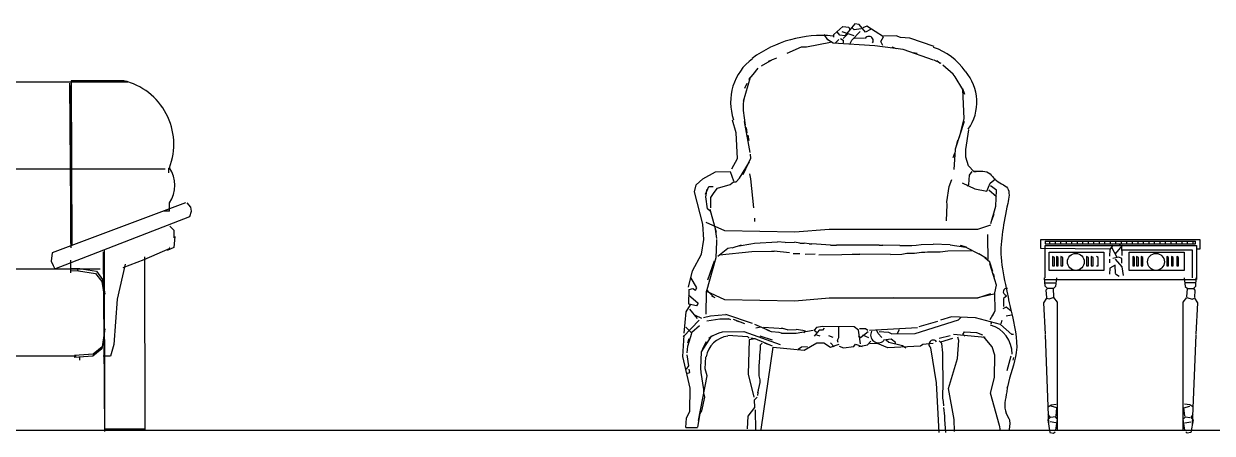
# Model space of a CAD drawing. Header units: inches. Extents: x 11 to 53.5, y 7.4 to 32.2.
# Drawn here: x 41.9 to 44.632, y 10.249 to 11.189 of the extents above; entities that cross this region are included whole.
import ezdxf

# ---------------------------------------------------------------- set-up
doc = ezdxf.new("R2010")
doc.units = ezdxf.units.IN
doc.header["$MEASUREMENT"] = 0
doc.layers.add('02', color=2, linetype='Continuous')
doc.layers.add('1', color=1, linetype='Continuous')

msp = doc.modelspace()

# ---------------------------------------------------------------- linework, layer by layer
at = {"layer": '02'}
for p, q in [((43.762, 11.1648), (43.7833, 11.1829)), ((43.7833, 11.1829), (43.7971, 11.1812)), ((43.8107, 11.1893), (43.7876, 11.1614)), ((43.7971, 11.1812), (43.7992, 11.1753)), ((43.809, 11.1755), (43.803, 11.1813)), ((43.8247, 11.1777), (43.809, 11.1755)), ((43.8206, 11.1875), (43.8107, 11.1893)), ((43.8347, 11.17), (43.8206, 11.1875)), ((43.8383, 11.1839), (43.8286, 11.1798)), ((43.8463, 11.1761), (43.8347, 11.17)), ((43.8761, 11.159), (43.8383, 11.1839)), ((43.6996, 11.1362), (43.7544, 11.147)), ((43.7484, 11.1528), (43.7404, 11.1645)), ((43.7604, 11.1451), (43.7484, 11.1528)), ((43.7621, 11.1589), (43.762, 11.1648)), ((43.7663, 11.1453), (43.774, 11.1533)), ((43.7758, 11.1631), (43.7698, 11.1709)), ((43.7876, 11.1614), (43.7758, 11.1631)), ((43.7779, 11.1553), (43.7839, 11.1515)), ((43.8092, 11.1617), (43.7815, 11.1711)), ((43.7838, 11.1554), (43.7934, 11.1654)), ((43.7839, 11.1515), (43.784, 11.1456)), ((43.7997, 11.1439), (43.8035, 11.1518)), ((43.8035, 11.1518), (43.8228, 11.1718)), ((43.8329, 11.1562), (43.8093, 11.1558)), ((43.8704, 11.149), (43.8761, 11.159)), ((43.8745, 11.1393), (43.8704, 11.149)), ((43.9056, 11.1614), (43.8761, 11.1609)), ((43.9155, 11.1577), (43.9056, 11.1614)), ((43.9371, 11.1561), (43.9155, 11.1577)), ((43.9925, 11.1374), (43.9371, 11.1561)), ((43.6546, 11.1217), (43.6878, 11.136)), ((43.6878, 11.136), (43.6996, 11.1362)), ((43.8568, 11.139), (43.7604, 11.1451)), ((43.9219, 11.1303), (43.8568, 11.139)), ((43.9061, 11.132), (43.8962, 11.1357)), ((43.9911, 11.1059), (43.9219, 11.1303)), ((43.9535, 11.121), (43.9456, 11.1228)), ((43.5961, 11.0931), (43.6214, 11.1073)), ((43.6117, 11.1032), (43.6312, 11.1114)), ((44.0089, 11.0984), (43.9931, 11.106)), ((44.007, 11.0983), (43.999, 11.1041)), ((44.0369, 11.0733), (44.0129, 11.0945)), ((43.5543, 11.0118), (43.571, 11.0671)), ((43.5672, 11.0612), (43.5768, 11.0731)), ((43.5768, 11.0731), (43.5884, 11.0871)), ((44.0409, 11.0675), (44.0369, 11.0733)), ((44.0591, 11.0383), (44.0409, 11.0675)), ((40.53, 11.0563), (42.1393, 11.0563)), ((42.0054, 11.0528), (42.0084, 10.6748)), ((42.0081, 10.6851), (42.0081, 11.0473)), ((42.1301, 11.0585), (42.0094, 11.0582)), ((42.0094, 11.0582), (42.0105, 10.6802)), ((43.5577, 11.0413), (43.5634, 11.0532)), ((44.0633, 11.0266), (44.0591, 11.0403)), ((44.0622, 10.9715), (44.0591, 11.0383)), ((43.5544, 11.0059), (43.5562, 11.0158)), ((43.5545, 10.998), (43.5544, 11.0059)), ((43.5547, 10.9902), (43.5545, 10.998)), ((43.5592, 10.9568), (43.5547, 10.9902)), ((43.5379, 10.9388), (43.5295, 10.9681)), ((43.5701, 10.8941), (43.5571, 10.9647)), ((44.0418, 10.9023), (44.0624, 10.9656)), ((44.0512, 10.9281), (44.0622, 10.9715)), ((43.5409, 10.8798), (43.5379, 10.9388)), ((43.5634, 10.9392), (43.5613, 10.951)), ((43.5677, 10.9216), (43.5655, 10.9333)), ((44.0654, 10.9008), (44.0725, 10.9461)), ((44.0387, 10.8551), (44.0419, 10.9004)), ((44.0419, 10.9004), (44.0474, 10.9221)), ((44.0658, 10.8831), (44.0654, 10.9008)), ((43.5275, 10.856), (43.5409, 10.8798)), ((43.5704, 10.8803), (43.5533, 10.8427)), ((43.5702, 10.8902), (43.5704, 10.8803)), ((44.0363, 10.8826), (44.04, 10.8925)), ((44.072, 10.8635), (44.0658, 10.8831)), ((40.4256, 10.8563), (42.2256, 10.8563)), ((42.2331, 10.8577), (42.2331, 10.8473)), ((43.4611, 10.8332), (43.4903, 10.8495)), ((43.4903, 10.8495), (43.5237, 10.85)), ((43.5237, 10.85), (43.5319, 10.8286)), ((43.5456, 10.8347), (43.5685, 10.8724)), ((44.084, 10.85), (44.072, 10.8635)), ((44.0743, 10.842), (44.0801, 10.8499)), ((44.1037, 10.8503), (44.084, 10.85)), ((43.4419, 10.8034), (43.4456, 10.8192)), ((43.4456, 10.8192), (43.4611, 10.8332)), ((43.4949, 10.8122), (43.5242, 10.8206)), ((43.5242, 10.8206), (43.532, 10.8266)), ((43.532, 10.8266), (43.5379, 10.8267)), ((43.5379, 10.8267), (43.5456, 10.8347)), ((43.5712, 10.8332), (43.569, 10.8449)), ((43.5782, 10.7665), (43.5712, 10.8332)), ((44.0276, 10.8156), (44.0332, 10.8314)), ((44.057, 10.824), (44.0867, 10.8107)), ((44.0689, 10.8163), (44.0728, 10.8203)), ((44.0728, 10.8203), (44.0743, 10.842)), ((44.1143, 10.8053), (44.1219, 10.8231)), ((44.1219, 10.8231), (44.1335, 10.8332)), ((43.4609, 10.729), (43.4419, 10.8034)), ((43.4676, 10.7979), (43.4751, 10.8158)), ((43.4677, 10.792), (43.4713, 10.8098)), ((43.4721, 10.7646), (43.4677, 10.792)), ((43.4751, 10.8158), (43.485, 10.8159)), ((43.4795, 10.7903), (43.4872, 10.8022)), ((43.4872, 10.8022), (43.4949, 10.8122)), ((44.0223, 10.7801), (44.0276, 10.8156)), ((44.0867, 10.8107), (44.1143, 10.8053)), ((44.1362, 10.7919), (44.1182, 10.8073)), ((44.1359, 10.8076), (44.122, 10.8172)), ((44.1346, 10.7703), (44.1359, 10.8076)), ((42.2719, 10.778), (41.9654, 10.6633)), ((42.2353, 10.7588), (42.2352, 10.7788)), ((42.2841, 10.7684), (42.276, 10.778)), ((42.2861, 10.7587), (42.2841, 10.7684)), ((43.4781, 10.7588), (43.4721, 10.7646)), ((43.4799, 10.7667), (43.4795, 10.7903)), ((44.0211, 10.7368), (44.0224, 10.7742)), ((44.0224, 10.7742), (44.0223, 10.7801)), ((44.1235, 10.7307), (44.1346, 10.7703)), ((41.9715, 10.627), (42.2821, 10.7465)), ((42.2353, 10.7588), (42.2206, 10.7588)), ((42.2821, 10.7465), (42.2861, 10.7587)), ((43.4886, 10.7236), (43.478, 10.7627)), ((43.5808, 10.735), (43.5806, 10.7429)), ((44.1253, 10.7386), (44.131, 10.7525)), ((42.2459, 10.715), (42.2357, 10.7246)), ((42.2459, 10.698), (42.2459, 10.715)), ((43.4635, 10.6937), (43.4609, 10.729)), ((43.5115, 10.7138), (43.4689, 10.7334)), ((43.4927, 10.7099), (43.4886, 10.7236)), ((43.493, 10.6962), (43.4906, 10.7177)), ((43.6723, 10.7105), (43.5115, 10.7138)), ((43.7513, 10.7173), (43.6723, 10.7105)), ((44.0927, 10.7173), (43.7513, 10.7173)), ((44.1223, 10.727), (44.0927, 10.7173)), ((42.2474, 10.701), (42.2455, 10.6755)), ((43.4582, 10.6602), (43.4635, 10.6937)), ((43.4918, 10.6529), (43.4931, 10.6883)), ((43.4931, 10.6883), (43.493, 10.6942)), ((43.5287, 10.6751), (43.5502, 10.6814)), ((43.5444, 10.6794), (43.5718, 10.6838)), ((43.5718, 10.6838), (43.5797, 10.6859)), ((43.5797, 10.6859), (43.6327, 10.6888)), ((43.6504, 10.6871), (43.6327, 10.6888)), ((43.6504, 10.6871), (43.672, 10.6875)), ((43.6839, 10.6857), (43.672, 10.6875)), ((43.6839, 10.6857), (43.6937, 10.6859)), ((43.7055, 10.6841), (43.6937, 10.6859)), ((43.7055, 10.6841), (43.7114, 10.6842)), ((43.7547, 10.6811), (43.7114, 10.6842)), ((43.7547, 10.6811), (43.7685, 10.6813)), ((43.8668, 10.681), (43.7685, 10.6813)), ((43.9513, 10.6806), (43.9631, 10.6827)), ((43.9631, 10.6827), (43.9906, 10.6832)), ((44.0299, 10.6819), (43.9906, 10.6832)), ((44.0299, 10.6819), (44.0654, 10.6767)), ((44.1162, 10.6992), (44.1161, 10.7051)), ((44.117, 10.6481), (44.1162, 10.6992)), ((44.2384, 10.6942), (44.6037, 10.6942)), ((44.2384, 10.6732), (44.2384, 10.6942)), ((44.2481, 10.6902), (44.5932, 10.6902)), ((44.2481, 10.6902), (44.2481, 10.6837)), ((44.2481, 10.6837), (44.5932, 10.6837)), ((44.2587, 10.6837), (44.2587, 10.6902)), ((44.2714, 10.6837), (44.2714, 10.6902)), ((44.2841, 10.6837), (44.2841, 10.6902)), ((44.2967, 10.6837), (44.2967, 10.6902)), ((44.3094, 10.6837), (44.3094, 10.6902)), ((44.3221, 10.6837), (44.3221, 10.6902)), ((44.3347, 10.6837), (44.3347, 10.6902)), ((44.3474, 10.6837), (44.3474, 10.6902)), ((44.3601, 10.6837), (44.3601, 10.6902)), ((44.3728, 10.6837), (44.3728, 10.6902)), ((44.3854, 10.6837), (44.3854, 10.6902)), ((44.3972, 10.6711), (44.4043, 10.6813)), ((44.3981, 10.6837), (44.3981, 10.6902)), ((44.4108, 10.6837), (44.4108, 10.6902)), ((44.418, 10.6828), (44.4231, 10.6792)), ((44.4235, 10.6837), (44.4235, 10.6902)), ((44.4361, 10.6837), (44.4361, 10.6902)), ((44.4488, 10.6837), (44.4488, 10.6902)), ((44.4615, 10.6837), (44.4615, 10.6902)), ((44.4741, 10.6837), (44.4741, 10.6902)), ((44.4868, 10.6837), (44.4868, 10.6902)), ((44.4995, 10.6837), (44.4995, 10.6902)), ((44.5122, 10.6837), (44.5122, 10.6902)), ((44.5248, 10.6837), (44.5248, 10.6902)), ((44.5375, 10.6837), (44.5375, 10.6902)), ((44.5502, 10.6837), (44.5502, 10.6902)), ((44.5629, 10.6837), (44.5629, 10.6902)), ((44.5755, 10.6837), (44.5755, 10.6902)), ((44.5882, 10.6837), (44.5882, 10.6902)), ((44.5932, 10.6837), (44.5932, 10.6902)), ((44.6037, 10.6942), (44.6037, 10.6716)), ((41.9654, 10.6633), (41.9634, 10.6439)), ((42.0867, 10.2534), (42.0835, 10.6659)), ((42.0867, 10.2584), (42.0855, 10.6709)), ((42.2358, 10.6731), (42.176, 10.6474)), ((42.1774, 10.6542), (42.1785, 10.2569)), ((42.2455, 10.6755), (42.23, 10.6685)), ((42.2359, 10.6762), (42.2355, 10.676)), ((43.4372, 10.6224), (43.4582, 10.6602)), ((43.5189, 10.673), (43.4956, 10.6549)), ((43.4995, 10.6589), (43.5741, 10.6661)), ((43.5268, 10.6751), (43.5189, 10.673)), ((43.5741, 10.6661), (43.6193, 10.6669)), ((43.6193, 10.6669), (43.6252, 10.667)), ((43.6606, 10.6637), (43.6252, 10.667)), ((43.6685, 10.6619), (43.6843, 10.6621)), ((43.6961, 10.6604), (43.7197, 10.6608)), ((43.7276, 10.659), (43.7806, 10.6599)), ((43.7806, 10.6599), (43.8042, 10.6603)), ((43.8042, 10.6603), (43.8101, 10.6604)), ((43.8101, 10.6604), (43.8219, 10.6606)), ((43.8927, 10.6599), (43.8219, 10.6606)), ((43.8668, 10.681), (43.8746, 10.6812)), ((43.914, 10.6799), (43.8746, 10.6812)), ((43.8927, 10.6599), (43.9183, 10.6603)), ((43.914, 10.6799), (43.9317, 10.6802)), ((43.9183, 10.6603), (43.93, 10.6625)), ((43.93, 10.6625), (43.9477, 10.6628)), ((43.9317, 10.6802), (43.9415, 10.6804)), ((43.9415, 10.6804), (43.9513, 10.6806)), ((43.9477, 10.6628), (43.9634, 10.665)), ((43.9634, 10.665), (43.9713, 10.6652)), ((43.9713, 10.6652), (43.9772, 10.6653)), ((43.9772, 10.6653), (44.0066, 10.6658)), ((44.0066, 10.6658), (44.0243, 10.6681)), ((44.0243, 10.6681), (44.0793, 10.669)), ((44.0674, 10.6767), (44.0536, 10.6804)), ((44.0654, 10.6767), (44.0952, 10.6614)), ((44.1131, 10.65), (44.0952, 10.6614)), ((44.396, 10.6716), (44.2384, 10.6732)), ((44.2481, 10.6805), (44.5956, 10.6805)), ((44.2481, 10.6061), (44.2481, 10.6805)), ((44.257, 10.6651), (44.383, 10.6651)), ((44.257, 10.6231), (44.257, 10.6651)), ((44.2691, 10.653), (44.265, 10.6546)), ((44.265, 10.6546), (44.265, 10.6336)), ((44.278, 10.653), (44.2739, 10.6546)), ((44.2739, 10.6546), (44.2739, 10.6336)), ((44.2885, 10.653), (44.2844, 10.6546)), ((44.2844, 10.6546), (44.2844, 10.6336)), ((44.3475, 10.653), (44.3434, 10.6546)), ((44.3434, 10.6546), (44.3434, 10.6336)), ((44.358, 10.653), (44.354, 10.6546)), ((44.354, 10.6546), (44.354, 10.6336)), ((44.3701, 10.653), (44.3661, 10.6546)), ((44.383, 10.6651), (44.383, 10.6231)), ((44.397, 10.6557), (44.3972, 10.6711)), ((44.4008, 10.6762), (44.4124, 10.6537)), ((44.4091, 10.6606), (44.4266, 10.6809)), ((44.4231, 10.6792), (44.4245, 10.6569)), ((44.4235, 10.67), (44.5859, 10.67)), ((44.4412, 10.6651), (44.5673, 10.6651)), ((44.4412, 10.6231), (44.4412, 10.6651)), ((44.4534, 10.653), (44.4493, 10.6546)), ((44.4493, 10.6546), (44.4493, 10.6336)), ((44.4623, 10.653), (44.4582, 10.6546)), ((44.4582, 10.6546), (44.4582, 10.6336)), ((44.4728, 10.653), (44.4687, 10.6546)), ((44.4687, 10.6546), (44.4687, 10.6336)), ((44.5318, 10.653), (44.5277, 10.6546)), ((44.5277, 10.6546), (44.5277, 10.6336)), ((44.5423, 10.653), (44.5382, 10.6546)), ((44.5382, 10.6546), (44.5382, 10.6336)), ((44.5544, 10.653), (44.5504, 10.6546)), ((44.5504, 10.6546), (44.5504, 10.6336)), ((44.5673, 10.6651), (44.5673, 10.6231)), ((44.5859, 10.67), (44.5859, 10.6061)), ((44.5956, 10.6805), (44.5956, 10.6021)), ((44.6037, 10.6716), (44.5972, 10.6716)), ((41.9634, 10.6439), (41.9675, 10.6342)), ((41.9675, 10.6342), (41.9715, 10.627)), ((42.0081, 10.6173), (42.0081, 10.6469)), ((42.0294, 10.6268), (42.0086, 10.6275)), ((42.0275, 10.6273), (42.0671, 10.6209)), ((42.133, 10.6371), (42.1151, 10.5571)), ((42.176, 10.6474), (42.1277, 10.6287)), ((43.4695, 10.5738), (43.4918, 10.6529)), ((43.473, 10.6014), (43.488, 10.6449)), ((44.1211, 10.6422), (44.1091, 10.6519)), ((44.1274, 10.6207), (44.1211, 10.6422)), ((44.1358, 10.5894), (44.1211, 10.6383)), ((44.265, 10.6336), (44.2691, 10.6336)), ((44.2691, 10.6336), (44.2691, 10.653)), ((44.2739, 10.6336), (44.278, 10.6336)), ((44.278, 10.6336), (44.278, 10.653)), ((44.2844, 10.6336), (44.2885, 10.6336)), ((44.2885, 10.6336), (44.2885, 10.653)), ((44.3434, 10.6336), (44.3475, 10.6336)), ((44.3475, 10.6336), (44.3475, 10.653)), ((44.354, 10.6336), (44.358, 10.6336)), ((44.358, 10.6336), (44.358, 10.653)), ((44.3661, 10.6336), (44.3701, 10.6336)), ((44.3701, 10.6336), (44.3701, 10.653)), ((44.3965, 10.6282), (44.3962, 10.6145)), ((44.4086, 10.6348), (44.3965, 10.6282)), ((44.3967, 10.6402), (44.3968, 10.6488)), ((44.4175, 10.6536), (44.4037, 10.6504)), ((44.41, 10.6159), (44.4086, 10.6348)), ((44.4089, 10.6486), (44.424, 10.6311)), ((44.4243, 10.65), (44.4175, 10.6536)), ((44.424, 10.6311), (44.427, 10.611)), ((44.4242, 10.6397), (44.4243, 10.65)), ((44.4493, 10.6336), (44.4534, 10.6336)), ((44.4534, 10.6336), (44.4534, 10.653)), ((44.4582, 10.6336), (44.4623, 10.6336)), ((44.4623, 10.6336), (44.4623, 10.653)), ((44.4687, 10.6336), (44.4728, 10.6336)), ((44.4728, 10.6336), (44.4728, 10.653)), ((44.5277, 10.6336), (44.5318, 10.6336)), ((44.5318, 10.6336), (44.5318, 10.653)), ((44.5382, 10.6336), (44.5423, 10.6336)), ((44.5423, 10.6336), (44.5423, 10.653)), ((44.5504, 10.6336), (44.5544, 10.6336)), ((44.5544, 10.6336), (44.5544, 10.653)), ((40.6506, 10.6263), (42.0756, 10.6263)), ((42.0276, 10.6215), (42.0068, 10.6221)), ((42.0248, 10.6216), (42.0248, 10.6263)), ((42.0257, 10.622), (42.0653, 10.6158)), ((42.0653, 10.6158), (42.0794, 10.5973)), ((42.0671, 10.6209), (42.0811, 10.6023)), ((42.0811, 10.6023), (42.0866, 10.5688)), ((42.0838, 10.6178), (42.0828, 10.6174)), ((42.0857, 10.6228), (42.0846, 10.6224)), ((43.4281, 10.5849), (43.4372, 10.6224)), ((43.4477, 10.5833), (43.4336, 10.6066)), ((44.1315, 10.607), (44.1294, 10.6149)), ((44.248, 10.5866), (44.2466, 10.6061)), ((44.2469, 10.6021), (44.5951, 10.6021)), ((44.383, 10.6231), (44.257, 10.6231)), ((44.2742, 10.6061), (44.272, 10.5862)), ((44.4184, 10.6094), (44.41, 10.6142)), ((44.5673, 10.6231), (44.4412, 10.6231)), ((44.5678, 10.6061), (44.57, 10.5862)), ((44.594, 10.5866), (44.5954, 10.6061)), ((42.0794, 10.5973), (42.0851, 10.5638)), ((43.4287, 10.5456), (43.4301, 10.5791)), ((43.4301, 10.5791), (43.438, 10.5812)), ((43.438, 10.5812), (43.4439, 10.5773)), ((43.4439, 10.5773), (43.4477, 10.5833)), ((43.4685, 10.5227), (43.4695, 10.5738)), ((43.5115, 10.5557), (43.4689, 10.5753)), ((43.4755, 10.572), (43.4714, 10.5778)), ((43.4855, 10.5623), (43.4755, 10.572)), ((44.1321, 10.5716), (44.1358, 10.5894)), ((44.2474, 10.5947), (44.2725, 10.5947)), ((44.2531, 10.5814), (44.248, 10.5866)), ((44.2531, 10.5814), (44.2496, 10.578)), ((44.2496, 10.578), (44.251, 10.5608)), ((44.2668, 10.5812), (44.2531, 10.5814)), ((44.272, 10.5862), (44.2668, 10.5812)), ((44.2682, 10.5623), (44.2668, 10.5812)), ((44.5946, 10.5947), (44.5695, 10.5947)), ((44.57, 10.5862), (44.5752, 10.5812)), ((44.5738, 10.5623), (44.5752, 10.5812)), ((44.5752, 10.5812), (44.5889, 10.5814)), ((44.5889, 10.5814), (44.594, 10.5866)), ((44.5889, 10.5814), (44.5924, 10.578)), ((44.5924, 10.578), (44.591, 10.5608)), ((42.1151, 10.5571), (42.1073, 10.4529)), ((43.4284, 10.5672), (43.4503, 10.548)), ((43.4465, 10.542), (43.4287, 10.5456)), ((43.4503, 10.548), (43.4465, 10.542)), ((43.4894, 10.5604), (43.4815, 10.5642)), ((43.6723, 10.5524), (43.5115, 10.5557)), ((43.7513, 10.5592), (43.6723, 10.5524)), ((44.0927, 10.5592), (43.7513, 10.5592)), ((44.0006, 10.5595), (43.9004, 10.5597)), ((44.1223, 10.5689), (44.0927, 10.5592)), ((44.093, 10.5611), (44.1302, 10.5696)), ((44.1329, 10.5304), (44.1321, 10.5716)), ((44.1598, 10.5643), (44.152, 10.5582)), ((44.152, 10.5582), (44.1523, 10.5405)), ((44.251, 10.5591), (44.2439, 10.5489)), ((44.2439, 10.5489), (44.2478, 10.4768)), ((44.2561, 10.5573), (44.251, 10.5591)), ((44.2682, 10.5605), (44.2561, 10.5573)), ((44.2766, 10.5501), (44.2682, 10.5605)), ((44.2766, 10.2565), (44.2766, 10.5501)), ((44.5654, 10.5501), (44.5739, 10.5605)), ((44.5654, 10.2565), (44.5654, 10.5501)), ((44.5739, 10.5605), (44.5859, 10.5573)), ((44.5859, 10.5573), (44.591, 10.5591)), ((44.591, 10.5591), (44.5981, 10.5489)), ((44.5981, 10.5489), (44.5942, 10.4768)), ((43.4181, 10.4786), (43.4232, 10.5278)), ((43.4232, 10.5278), (43.4327, 10.5437)), ((43.449, 10.5125), (43.4309, 10.5339)), ((43.4588, 10.5127), (43.4429, 10.5203)), ((43.4627, 10.5147), (43.4784, 10.5189)), ((43.4784, 10.5189), (43.5137, 10.5215)), ((43.575, 10.501), (43.5137, 10.5215)), ((44.1214, 10.5105), (44.131, 10.5264)), ((44.1272, 10.5185), (44.1329, 10.5304)), ((44.1583, 10.5387), (44.1505, 10.5346)), ((44.1699, 10.5291), (44.1583, 10.5387)), ((44.1586, 10.519), (44.1704, 10.5212)), ((43.4163, 10.4707), (43.453, 10.5087)), ((43.4358, 10.4789), (43.4218, 10.4924)), ((43.4358, 10.4809), (43.4532, 10.4969)), ((43.4707, 10.507), (43.5001, 10.5115)), ((43.5001, 10.5115), (43.508, 10.5116)), ((43.508, 10.5116), (43.5198, 10.5118)), ((43.5257, 10.5099), (43.5198, 10.5118)), ((43.5573, 10.5007), (43.5316, 10.51)), ((43.5474, 10.5044), (43.5395, 10.5063)), ((43.6146, 10.484), (43.5809, 10.4991)), ((43.583, 10.4913), (43.5948, 10.4935)), ((43.648, 10.4885), (43.6007, 10.4916)), ((43.6559, 10.4867), (43.642, 10.4903)), ((43.7226, 10.4918), (43.7168, 10.4858)), ((43.7364, 10.494), (43.7226, 10.4918)), ((43.8091, 10.4933), (43.7364, 10.494)), ((43.7404, 10.4901), (43.7365, 10.4861)), ((43.7741, 10.4691), (43.7737, 10.4926)), ((43.8191, 10.4856), (43.8091, 10.4933)), ((43.8446, 10.486), (43.9546, 10.4919)), ((43.949, 10.478), (44.0487, 10.5092)), ((43.9585, 10.4939), (44.0016, 10.5065)), ((44.0328, 10.5168), (44.0074, 10.5085)), ((44.0879, 10.5139), (44.0328, 10.5168)), ((44.0487, 10.5092), (44.0545, 10.5152)), ((44.1452, 10.4991), (44.0879, 10.5139)), ((44.1236, 10.5007), (44.1254, 10.5047)), ((44.1712, 10.476), (44.1452, 10.4991)), ((44.1471, 10.5011), (44.149, 10.509)), ((42.0857, 10.4837), (42.0798, 10.4427)), ((42.0869, 10.4887), (42.0808, 10.4478)), ((43.4151, 10.4254), (43.4182, 10.4746)), ((43.4264, 10.4571), (43.4301, 10.467)), ((43.4265, 10.4492), (43.4358, 10.4789)), ((43.4582, 10.436), (43.4812, 10.4718)), ((43.4753, 10.4678), (43.4831, 10.4738)), ((43.4812, 10.4718), (43.4987, 10.48)), ((43.4987, 10.48), (43.5065, 10.4821)), ((43.5065, 10.4821), (43.5557, 10.4829)), ((43.5185, 10.4744), (43.5637, 10.4713)), ((43.5557, 10.4829), (43.6388, 10.4529)), ((43.5637, 10.4713), (43.5677, 10.4674)), ((43.5678, 10.4635), (43.5652, 10.3848)), ((43.5815, 10.4657), (43.5678, 10.4635)), ((43.5815, 10.4657), (43.5717, 10.4675)), ((43.6211, 10.4487), (43.5815, 10.4657)), ((43.6209, 10.4625), (43.5932, 10.4718)), ((43.6186, 10.4821), (43.6087, 10.4858)), ((43.6363, 10.4804), (43.6186, 10.4821)), ((43.6423, 10.4786), (43.6363, 10.4804)), ((43.6423, 10.4786), (43.6481, 10.4787)), ((43.6481, 10.4787), (43.654, 10.4788)), ((43.654, 10.4788), (43.6639, 10.4789)), ((43.6559, 10.4867), (43.6755, 10.487)), ((43.6639, 10.4789), (43.6757, 10.4791)), ((43.6913, 10.4853), (43.6755, 10.487)), ((43.6757, 10.4791), (43.7149, 10.4857)), ((43.6972, 10.4834), (43.6913, 10.4853)), ((43.6934, 10.4794), (43.6972, 10.4834)), ((43.7168, 10.4858), (43.7248, 10.48)), ((43.7286, 10.486), (43.7171, 10.472)), ((43.7308, 10.4722), (43.7229, 10.4741)), ((43.7365, 10.4861), (43.7286, 10.486)), ((43.7604, 10.4688), (43.7505, 10.4726)), ((43.7703, 10.4631), (43.7741, 10.4691)), ((43.7724, 10.4572), (43.7703, 10.4631)), ((43.8236, 10.4542), (43.8191, 10.4856)), ((43.8233, 10.468), (43.8193, 10.4718)), ((43.821, 10.4895), (43.8347, 10.4898)), ((43.8408, 10.482), (43.8233, 10.468)), ((43.843, 10.4683), (43.8291, 10.474)), ((43.8347, 10.4898), (43.8407, 10.486)), ((43.8644, 10.4785), (43.8603, 10.4863)), ((43.8725, 10.4688), (43.8644, 10.4785)), ((43.8663, 10.4825), (43.888, 10.4809)), ((43.8941, 10.4653), (43.8765, 10.463)), ((43.8884, 10.4573), (43.8824, 10.4631)), ((43.888, 10.4809), (43.8959, 10.4771)), ((43.9041, 10.4576), (43.8941, 10.4653)), ((43.8959, 10.4771), (43.949, 10.478)), ((43.9077, 10.4773), (43.9134, 10.4872)), ((44.0042, 10.4672), (44.0297, 10.4735)), ((44.0083, 10.4594), (44.0357, 10.4677)), ((44.1103, 10.469), (44.0375, 10.4756)), ((44.0495, 10.4621), (44.0474, 10.4699)), ((44.0591, 10.476), (44.0629, 10.482)), ((44.0631, 10.4721), (44.0591, 10.476)), ((44.0629, 10.482), (44.0905, 10.4805)), ((44.0905, 10.4805), (44.1043, 10.4748)), ((44.1264, 10.4477), (44.1064, 10.4709)), ((44.1751, 10.4761), (44.1712, 10.476)), ((44.2478, 10.4751), (44.2558, 10.2695)), ((44.5942, 10.4751), (44.5862, 10.2695)), ((42.0798, 10.4427), (42.059, 10.4258)), ((42.0808, 10.4478), (42.0599, 10.4309)), ((42.1073, 10.4529), (42.0993, 10.4263)), ((43.4248, 10.4335), (43.4265, 10.4492)), ((43.4569, 10.3986), (43.4582, 10.436)), ((43.46, 10.442), (43.4696, 10.4598)), ((43.592, 10.4285), (43.5937, 10.4423)), ((43.5936, 10.4521), (43.5974, 10.4561)), ((43.5937, 10.4423), (43.5936, 10.4521)), ((43.595, 10.2575), (43.6231, 10.4468)), ((43.6132, 10.4525), (43.6033, 10.4563)), ((43.6231, 10.4468), (43.694, 10.4401)), ((43.6802, 10.4419), (43.688, 10.4479)), ((43.688, 10.4479), (43.7018, 10.4481)), ((43.694, 10.4401), (43.7232, 10.4564)), ((43.7232, 10.4564), (43.739, 10.4567)), ((43.739, 10.4567), (43.7549, 10.4471)), ((43.7627, 10.4472), (43.7547, 10.4569)), ((43.7549, 10.4471), (43.7744, 10.4533)), ((43.7745, 10.4494), (43.7844, 10.4456)), ((43.7844, 10.4456), (43.8079, 10.448)), ((43.8079, 10.448), (43.8118, 10.454)), ((43.8118, 10.454), (43.8276, 10.4484)), ((43.8197, 10.4482), (43.8393, 10.4525)), ((43.8393, 10.4525), (43.847, 10.4605)), ((43.8629, 10.4549), (43.8452, 10.4546)), ((43.8866, 10.4455), (43.8629, 10.4549)), ((43.9613, 10.4487), (43.8866, 10.4455)), ((43.92, 10.45), (43.8884, 10.4573)), ((43.9042, 10.4536), (43.9041, 10.4576)), ((43.9279, 10.4442), (43.92, 10.45)), ((43.9671, 10.4528), (43.9613, 10.4487)), ((43.9907, 10.4551), (43.9671, 10.4528)), ((43.9981, 10.3648), (43.9849, 10.4452)), ((44.0103, 10.4555), (44.0043, 10.4613)), ((44.0127, 10.4339), (44.0103, 10.4555)), ((44.0463, 10.4207), (44.0495, 10.4621)), ((44.1327, 10.4281), (44.1264, 10.4477)), ((42.021, 10.4263), (40.6418, 10.4263)), ((42.059, 10.4258), (42.0164, 10.4227)), ((42.0599, 10.4309), (42.0172, 10.428)), ((42.0286, 10.4236), (42.0286, 10.4173)), ((42.0993, 10.4263), (42.0831, 10.4262)), ((43.4321, 10.353), (43.4151, 10.4254)), ((43.4292, 10.4041), (43.4249, 10.4295)), ((43.4667, 10.3969), (43.4682, 10.4244)), ((43.5905, 10.4029), (43.5921, 10.4226)), ((43.5921, 10.4226), (43.592, 10.4285)), ((44.0128, 10.428), (44.0127, 10.4339)), ((44.0129, 10.4201), (44.0128, 10.428)), ((44.0138, 10.3671), (44.0129, 10.4201)), ((44.0259, 10.3516), (44.0463, 10.4207)), ((44.1316, 10.377), (44.1327, 10.4281)), ((44.1608, 10.3932), (44.1701, 10.4268)), ((44.1742, 10.4171), (44.176, 10.423)), ((43.4235, 10.3961), (43.4292, 10.4041)), ((43.4237, 10.3863), (43.4315, 10.3884)), ((43.4315, 10.3884), (43.4294, 10.3962)), ((43.4511, 10.2786), (43.4709, 10.3812)), ((43.457, 10.3888), (43.4569, 10.3986)), ((43.4636, 10.3496), (43.457, 10.3888)), ((43.4709, 10.3812), (43.4667, 10.3969)), ((43.5652, 10.3848), (43.578, 10.3319)), ((43.5909, 10.3813), (43.5905, 10.4029)), ((43.593, 10.3715), (43.5909, 10.3813)), ((43.5876, 10.3419), (43.5931, 10.3656)), ((43.5931, 10.3656), (43.593, 10.3715)), ((44.004, 10.2509), (43.9981, 10.3648)), ((44.0125, 10.3297), (44.0138, 10.3671)), ((44.1224, 10.3414), (44.1316, 10.377)), ((44.1599, 10.3543), (44.1615, 10.3559)), ((43.4311, 10.2999), (43.4321, 10.353)), ((43.4586, 10.3004), (43.4659, 10.332)), ((43.4638, 10.3417), (43.4636, 10.3496)), ((43.4659, 10.332), (43.4638, 10.3417)), ((43.58, 10.3261), (43.5858, 10.3321)), ((43.5877, 10.336), (43.5894, 10.3498)), ((44.0146, 10.3219), (44.0125, 10.3297)), ((44.0389, 10.281), (44.0259, 10.3516)), ((44.1434, 10.2671), (44.1224, 10.3414)), ((43.4235, 10.284), (43.4311, 10.2999)), ((43.4548, 10.2944), (43.4586, 10.3004)), ((43.565, 10.2885), (43.5803, 10.3084)), ((43.5803, 10.3084), (43.58, 10.3261)), ((43.5832, 10.2554), (43.5824, 10.3025)), ((44.0148, 10.312), (44.0146, 10.3219)), ((44.0172, 10.2885), (44.0148, 10.3081)), ((44.2546, 10.3095), (44.2616, 10.3146)), ((44.2752, 10.3075), (44.2615, 10.3111)), ((44.2616, 10.3146), (44.2736, 10.3161)), ((44.2732, 10.2886), (44.2752, 10.3075)), ((44.5668, 10.3075), (44.5805, 10.3111)), ((44.5688, 10.2886), (44.5668, 10.3075)), ((44.5804, 10.3146), (44.5684, 10.3161)), ((44.5874, 10.3095), (44.5804, 10.3146)), ((43.4219, 10.2624), (43.4235, 10.284)), ((43.4494, 10.2629), (43.4548, 10.2944)), ((43.5635, 10.2589), (43.565, 10.2885)), ((44.0173, 10.2806), (44.0172, 10.2885)), ((44.0198, 10.2512), (44.0173, 10.2806)), ((44.0394, 10.2535), (44.0389, 10.281)), ((44.1647, 10.2832), (44.1586, 10.2949)), ((44.2594, 10.2854), (44.2541, 10.2803)), ((44.2541, 10.2803), (44.2588, 10.2511)), ((44.2543, 10.2924), (44.2594, 10.2854)), ((44.2729, 10.2732), (44.2592, 10.2751)), ((44.2714, 10.2869), (44.2611, 10.2854)), ((44.2765, 10.2817), (44.2714, 10.2869)), ((44.2726, 10.256), (44.2765, 10.2817)), ((44.5655, 10.2817), (44.5706, 10.2869)), ((44.5694, 10.256), (44.5655, 10.2817)), ((44.5691, 10.2732), (44.5828, 10.2751)), ((44.5706, 10.2869), (44.5809, 10.2854)), ((44.5877, 10.2924), (44.5826, 10.2854)), ((44.5826, 10.2854), (44.5879, 10.2803)), ((44.5879, 10.2803), (44.5832, 10.2511)), ((42.1785, 10.2587), (42.0867, 10.2584)), ((43.4486, 10.2618), (43.4223, 10.2618)), ((44.1456, 10.2555), (44.1433, 10.2673)), ((44.2588, 10.2511), (44.2673, 10.2492)), ((44.2673, 10.2492), (44.2708, 10.2526)), ((44.5747, 10.2492), (44.5712, 10.2526)), ((44.5832, 10.2511), (44.5747, 10.2492))]:
    msp.add_line(p, q, dxfattribs=at)
for centre in [(44.3184, 10.6425), (44.5027, 10.6425)]:
    msp.add_circle(centre, 0.0194, dxfattribs=at)
for centre, radius, start, end in [((43.7333, 10.897), 0.2654, 84.2902, 126.6852), ((43.8429, 11.1505), 0.00983, 330.0362, 150.0362), ((43.9458, 10.999), 0.1435, 34.4763, 71.3462), ((43.6487, 11.0095), 0.1238, 126.4333, 199.1527), ((43.9829, 11.0094), 0.1081, 324.7462, 40.9364), ((42.0952, 10.9128), 0.1499, 338.8976, 76.6397), ((42.1754, 10.8179), 0.0722, 326.352, 34.4802), ((44.1596, 10.5741), 0.00786, 76.9638, 256.9638), ((44.1031, 10.4316), 0.0688, 359.3634, 73.5528), ((43.5254, 10.4156), 0.057, 96.7106, 171.2176), ((43.8645, 10.4746), 0.0177, 150.0362, 316), ((43.9907, 10.4532), 0.00983, 37.8699, 234.1301)]:
    msp.add_arc(centre, radius, start, end, dxfattribs=at)
msp.add_spline([(44.084, 10.85), (44.1215, 10.8447), (44.1323, 10.8322), (44.1614, 10.812), (44.162, 10.7766), (44.1468, 10.6526), (44.1584, 10.5819), (44.1699, 10.5291), (44.1817, 10.4349), (44.1615, 10.3559), (44.1597, 10.3441), (44.1586, 10.2949), (44.1647, 10.2832), (44.1647, 10.2555)], degree=3, dxfattribs=at)
at = {"layer": '1'}
msp.add_line((32.8586, 10.2563), (53.1849, 10.2563), dxfattribs=at)

doc.saveas('drawing.dxf')
